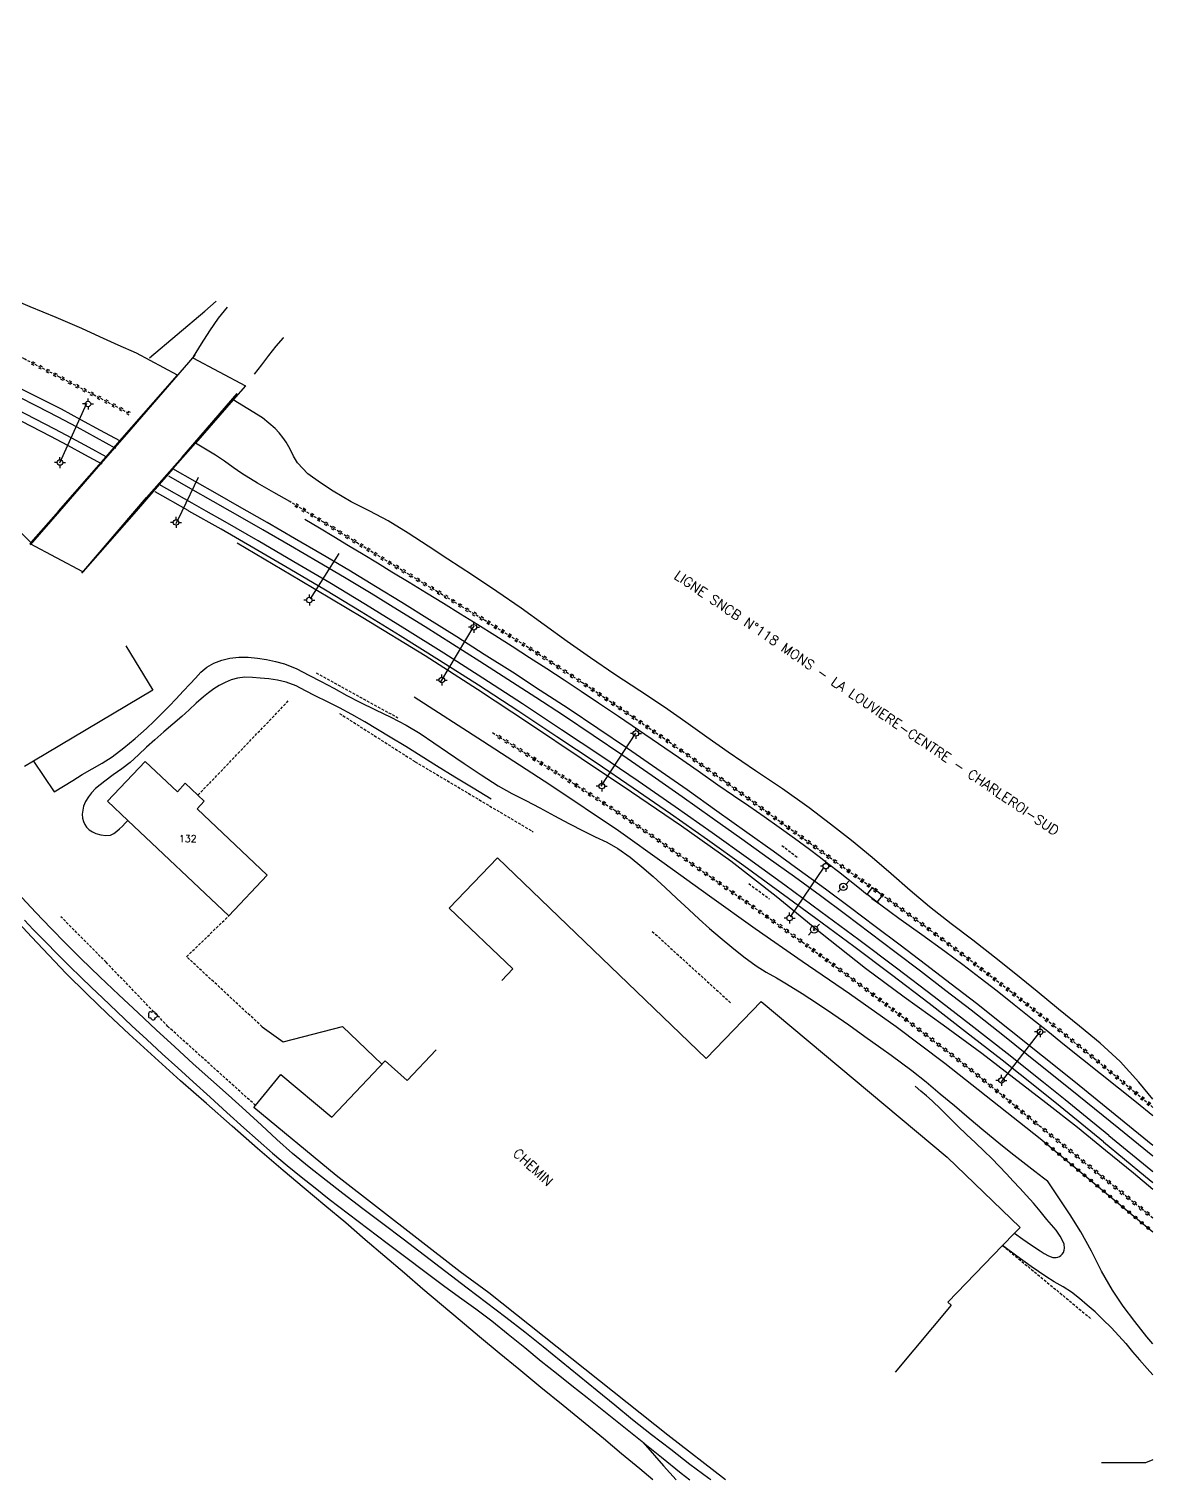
# Model space of a CAD drawing. Header units: millimetres. Extents: x 132999 to 134001, y 129000 to 130000.
# Drawn here: x 133795.8 to 134000, y 129000 to 129263.6 of the extents above; entities that cross this region are included whole.
import ezdxf
from ezdxf.enums import TextEntityAlignment as Align

# ---------------------------------------------------------------- set-up
doc = ezdxf.new("R2010")
doc.units = ezdxf.units.MM
doc.linetypes.add('DASHED', pattern=[0.75, 0.5, -0.25])
doc.layers.get('0').update_dxf_attribs({"linetype": 'CONTINUOUS'})
for name, color, linetype in [('W0010', 4, 'CONTINUOUS'), ('W0014', 7, 'CONTINUOUS'), ('W0017', 7, 'CONTINUOUS'), ('W0071', 7, 'CONTINUOUS'), ('W0101', 7, 'CONTINUOUS'), ('W0104', 1, 'CONTINUOUS'), ('W0112', 1, 'DASHED'), ('W0120', 7, 'CONTINUOUS'), ('W0211', 2, 'CONTINUOUS'), ('W0214', 2, 'CONTINUOUS'), ('W0220', 5, 'DASHED'), ('W0300', 7, 'CONTINUOUS'), ('W0322', 7, 'CONTINUOUS'), ('W0330', 7, 'CONTINUOUS'), ('W0473', 7, 'CONTINUOUS'), ('W0610', 7, 'CONTINUOUS'), ('W0611', 7, 'CONTINUOUS'), ('W0700', 7, 'CONTINUOUS'), ('W0989', 7, 'CONTINUOUS'), ('W0991', 7, 'CONTINUOUS')]:
    doc.layers.add(name, color=color, linetype=linetype)
doc.styles.get("Standard").update_dxf_attribs({"font": 'romans.shx', "width": 0.85})

# ---------------------------------------------------------------- blocks, each defined once
blk = doc.blocks.new('T610')
for p, q in [((-0.500001, 0), (-1.000002, 0)), ((0, 0.500001), (0, 1.000002)), ((0.500001, 0), (1.000002, 0)), ((0, -0.500001), (0, -1.000002))]:
    blk.add_line(p, q)
blk.add_ellipse((0, 0), major_axis=(-0.353554, 0.353554), ratio=1, start_param=3.926990817, end_param=10.2101761242)
blk = doc.blocks.new('T473')
for p, q in [((-0.166667, 0.166667), (0.166667, -0.166667)), ((-0.166667, -0.166667), (0.166667, 0.166667)), ((0.500001, 0.500001), (1.000002, 1.000002)), ((-1.000002, -1.000002), (-0.500001, -0.500001))]:
    blk.add_line(p, q)
blk.add_ellipse((0, 0), major_axis=(0.471405, 0.471405), ratio=1, start_param=5.4977871438, end_param=11.780972451)
blk = doc.blocks.new('T300')
for p, q in [((-0.8, 0.51), (-0.86, 0.34)), ((-0.86, 0.34), (-0.86, 0.17)), ((-0.86, 0.17), (-0.74, 0.06)), ((-0.69, 0.63), (-0.8, 0.51)), ((-0.8, -0.06), (-0.74, 0.06)), ((-0.74, 0.06), (-0.69, 0.11)), ((-0.57, 0.69), (-0.69, 0.63)), ((-0.46, 0.69), (-0.57, 0.69)), ((-0.29, 0.63), (-0.46, 0.69)), ((-0.29, 0.63), (-0.17, 0.74)), ((-0.23, 0.57), (-0.29, 0.63)), ((-0.17, 0.74), (-0.06, 0.8)), ((-0.06, 0.8), (0.06, 0.8)), ((0.06, 0.8), (0.23, 0.74)), ((0.23, 0.74), (0.34, 0.63)), ((0.34, 0.63), (0.4, 0.51)), ((0.46, 0.46), (0.34, 0.46)), ((0.4, 0.51), (0.4, 0.46)), ((0.57, 0.4), (0.46, 0.46)), ((0.57, 0.4), (0.69, 0.29)), ((0.69, 0.29), (0.74, 0.17)), ((0.74, 0.06), (0.69, -0.17)), ((0.74, 0.17), (0.74, 0.06)), ((-0.8, -0.17), (-0.8, -0.06)), ((-0.8, -0.23), (-0.8, -0.17)), ((-0.74, -0.34), (-0.8, -0.23)), ((-0.69, -0.4), (-0.74, -0.34)), ((-0.51, -0.46), (-0.69, -0.4)), ((-0.4, -0.46), (-0.51, -0.46)), ((-0.4, -0.46), (-0.34, -0.46)), ((-0.34, -0.46), (-0.34, -0.4)), ((-0.34, -0.51), (-0.34, -0.46)), ((-0.29, -0.63), (-0.34, -0.51)), ((-0.17, -0.74), (-0.29, -0.63)), ((-0.06, -0.8), (-0.17, -0.74)), ((0.06, -0.8), (-0.06, -0.8)), ((0.17, -0.74), (0.06, -0.8)), ((0.23, -0.69), (0.17, -0.74)), ((0.29, -0.46), (0.23, -0.46)), ((0.29, -0.63), (0.23, -0.69)), ((0.46, -0.4), (0.29, -0.46)), ((0.34, -0.51), (0.29, -0.63)), ((0.34, -0.51), (0.34, -0.46)), ((0.57, -0.34), (0.46, -0.4)), ((0.63, -0.29), (0.57, -0.34)), ((0.69, -0.17), (0.63, -0.29))]:
    blk.add_line(p, q)
blk = doc.blocks.new('t220o')
at = {"color": 0, "linetype": 'Continuous'}
for p, q in [((-0.25, 0.25), (0.25, 0.25)), ((-0.25, -0.25), (0.25, -0.25))]:
    blk.add_line(p, q, dxfattribs=at)
blk = doc.blocks.new('t322o')
at = {"color": 0, "linetype": 'Continuous'}
for radius in [0.25, 0.15]:
    blk.add_circle((0, 0), radius, dxfattribs=at)

msp = doc.modelspace()

# ---------------------------------------------------------------- linework, layer by layer
at = {"layer": 'W0010'}
for points in [[(133825.95, 129204.35), (133814.27, 129190.86), (133814.28, 129190.86), (133807.56, 129183.18), (133801.32, 129176)], [(133815.02, 129176), (133817.13, 129178.47), (133823.64, 129185.81), (133833.62, 129197.35)], [(133801.32, 129176), (133796, 129169.89)], [(133805.4, 129164.71), (133815.02, 129176)]]:
    msp.add_lwpolyline(points, dxfattribs=at)
at = {"layer": 'W0014'}
msp.add_lwpolyline([(133836.77, 129200.86), (133838.08, 129202.57), (133839.38, 129204.29), (133840.72, 129205.97), (133842.05, 129207.49), (133842.06, 129207.51)], dxfattribs=at)
at = {"layer": 'W0017'}
for points in [[(133796.6, 129130.55), (133800.39, 129124.98)], [(133838.15, 129082.33), (133842, 129079.57), (133852.76, 129082.38), (133859.93, 129075.54)]]:
    msp.add_lwpolyline(points, dxfattribs=at)
at = {"layer": 'W0071'}
for points in [[(133800.39, 129124.98), (133802.08, 129126.03), (133803.77, 129127.08), (133805.46, 129128.13), (133807.28, 129129.19), (133809.11, 129130.24), (133810.88, 129131.37), (133813.04, 129132.97), (133815.11, 129134.69), (133817.12, 129136.48), (133818.53, 129137.82), (133819.9, 129139.19), (133821.26, 129140.58), (133822.53, 129141.92), (133823.79, 129143.28), (133825.06, 129144.62), (133826.03, 129145.68), (133827, 129146.74), (133828.08, 129147.64), (133829.39, 129148.37), (133830.82, 129148.92), (133832.29, 129149.3), (133833.93, 129149.48), (133835.61, 129149.45), (133837.29, 129149.3), (133838.94, 129149.05), (133840.58, 129148.69), (133842.19, 129148.23), (133844.46, 129147.32), (133846.66, 129146.21), (133848.85, 129145.06), (133851.21, 129143.82), (133853.55, 129142.53), (133855.91, 129141.27), (133858.72, 129139.91), (133861.55, 129138.58), (133864.31, 129137.14), (133866.86, 129135.57), (133869.34, 129133.9), (133871.82, 129132.23), (133874.88, 129130.15), (133877.93, 129128.07), (133881.05, 129126.11), (133883.54, 129124.72), (133886.06, 129123.4), (133888.59, 129122.08), (133891.25, 129120.65), (133893.9, 129119.23), (133896.57, 129117.83), (133898.66, 129116.82), (133900.76, 129115.84), (133902.77, 129114.72), (133905, 129113.15), (133907.12, 129111.4), (133909.19, 129109.6), (133911.37, 129107.63), (133913.5, 129105.61), (133915.65, 129103.61), (133917.53, 129101.9), (133919.42, 129100.2), (133921.35, 129098.54), (133923.49, 129096.76), (133925.67, 129095.01), (133927.93, 129093.38), (133929.74, 129092.26), (133931.59, 129091.19), (133933.44, 129090.11), (133936.26, 129088.35), (133939.05, 129086.54), (133941.82, 129084.69), (133944.75, 129082.66), (133947.64, 129080.58), (133950.53, 129078.5), (133952.43, 129077.15), (133954.33, 129075.8), (133956.2, 129074.41), (133958.81, 129072.32), (133961.36, 129070.16), (133963.92, 129068), (133966.6, 129065.74), (133969.28, 129063.47), (133971.98, 129061.23), (133974.15, 129059.5), (133976.34, 129057.78), (133978.54, 129056.09), (133979.31, 129055.5), (133980.08, 129054.91), (133980.86, 129054.33)], [(133879.79, 129123.65), (133876.47, 129125.67), (133873.15, 129127.69), (133869.84, 129129.72), (133867.04, 129131.46), (133864.25, 129133.21), (133861.44, 129134.94), (133859.12, 129136.35), (133856.79, 129137.74), (133854.43, 129139.08), (133852.23, 129140.24), (133850.01, 129141.36), (133847.77, 129142.45), (133846.05, 129143.35), (133844.32, 129144.23), (133842.53, 129144.92), (133840.97, 129145.29), (133839.38, 129145.52), (133837.77, 129145.67), (133836.39, 129145.77), (133835.01, 129145.81), (133833.66, 129145.67), (133832.53, 129145.35), (133831.42, 129144.88), (133830.37, 129144.34), (133829.38, 129143.71), (133828.44, 129142.99), (133827.51, 129142.24), (133826.18, 129141.1), (133824.88, 129139.9), (133823.58, 129138.71), (133821.94, 129137.29), (133820.28, 129135.89), (133818.64, 129134.47), (133817.15, 129133.09), (133815.69, 129131.7), (133814.18, 129130.35), (133812.67, 129129.19), (133811.12, 129128.07), (133809.6, 129126.92), (133808.75, 129126.26), (133807.91, 129125.6), (133807.17, 129124.85), (133806.59, 129124.08), (133806.08, 129123.25), (133805.73, 129122.37), (133805.56, 129121.66), (133805.47, 129120.92), (133805.52, 129120.21), (133805.69, 129119.64), (133805.94, 129119.09), (133806.27, 129118.6), (133806.76, 129118.13), (133807.35, 129117.74), (133807.97, 129117.44), (133808.84, 129117.17), (133809.77, 129117.05), (133810.63, 129117.16), (133811.21, 129117.45), (133811.76, 129117.86), (133812.27, 129118.3), (133812.78, 129118.78), (133813.26, 129119.3), (133813.74, 129119.82)], [(133919.69, 129000), (133919.33, 129000.26), (133915.86, 129002.83), (133912.38, 129005.51), (133908.91, 129008.21), (133905.47, 129010.95), (133902.22, 129013.57), (133899, 129016.22), (133895.76, 129018.87), (133892.49, 129021.54), (133889.21, 129024.2), (133885.9, 129026.83), (133882.41, 129029.51), (133878.89, 129032.17), (133875.38, 129034.82), (133871.5, 129037.8), (133867.63, 129040.78), (133863.75, 129043.75), (133860.11, 129046.51), (133856.47, 129049.27), (133852.84, 129052.05), (133849.76, 129054.43), (133846.68, 129056.83), (133843.67, 129059.3), (133840.82, 129061.84), (133838.02, 129064.44), (133835.22, 129067.03), (133832.03, 129069.89), (133828.82, 129072.74), (133825.63, 129075.61), (133822.27, 129078.67), (133818.93, 129081.74), (133815.61, 129084.84), (133812.12, 129088.11), (133808.65, 129091.4), (133805.22, 129094.73), (133802.47, 129097.48), (133799.75, 129100.26), (133797.07, 129103.07), (133794.5, 129105.82)], [(133795.01, 129101.71), (133796.58, 129100), (133798.77, 129097.73), (133800.99, 129095.49), (133803.23, 129093.26), (133805.2, 129091.35), (133807.18, 129089.45), (133809.17, 129087.56), (133811.83, 129085.02), (133814.5, 129082.5), (133817.19, 129079.99), (133819.99, 129077.41), (133822.81, 129074.86), (133825.63, 129072.31), (133828.7, 129069.52), (133831.76, 129066.73), (133834.85, 129063.97), (133837.44, 129061.67), (133840.06, 129059.39), (133842.7, 129057.15), (133845.23, 129055.08), (133847.79, 129053.05), (133850.36, 129051.04), (133853.85, 129048.35), (133857.36, 129045.69), (133860.87, 129043.04), (133864.28, 129040.46), (133867.69, 129037.9), (133871.11, 129035.34), (133874.03, 129033.2), (133876.96, 129031.07), (133879.86, 129028.9), (133882.88, 129026.49), (133885.86, 129024.04), (133888.86, 129021.6), (133891.65, 129019.39), (133894.44, 129017.19), (133897.23, 129014.98), (133900.55, 129012.32), (133903.86, 129009.65), (133907.17, 129006.98), (133907.39, 129006.81), (133910.71, 129004.12), (133914.26, 129001.25), (133915.83, 129000)], [(133974.85, 129044.81), (133976.37, 129043.72), (133977.9, 129042.63), (133979.48, 129041.63), (133980.23, 129041.15), (133980.99, 129040.69), (133981.79, 129040.44), (133982.1, 129040.41), (133982.42, 129040.41), (133982.71, 129040.46), (133983.01, 129040.59), (133983.28, 129040.77), (133983.52, 129040.99), (133983.73, 129041.32), (133983.86, 129041.72), (133983.93, 129042.12), (133983.84, 129042.86), (133983.51, 129043.6), (133983.12, 129044.31), (133982.42, 129045.38), (133981.58, 129046.36), (133980.72, 129047.34), (133979.51, 129048.81), (133978.28, 129050.26), (133977.03, 129051.69), (133975.82, 129053), (133974.6, 129054.3), (133973.37, 129055.59), (133972.03, 129056.98), (133970.7, 129058.37), (133969.34, 129059.74), (133967.76, 129061.26), (133966.15, 129062.75), (133964.56, 129064.26), (133963.01, 129065.81), (133961.47, 129067.38), (133959.89, 129068.89), (133958.86, 129069.78), (133957.82, 129070.65), (133956.78, 129071.51)], [(134000, 129024.71), (133998.86, 129026.03), (133996.69, 129028.79), (133994.59, 129031.59), (133992.62, 129034.47), (133990.63, 129037.96), (133988.81, 129041.55), (133986.9, 129045.08), (133984.94, 129048.19), (133982.9, 129051.26), (133980.86, 129054.33)], [(133989.48, 129030.56), (133988.07, 129031.76), (133986.65, 129032.96), (133985.19, 129034.1), (133983.66, 129035.08), (133982.07, 129036), (133980.51, 129036.95), (133977.86, 129038.77), (133975.27, 129040.68), (133972.69, 129042.58)], [(133989.48, 129030.56), (133990.94, 129029.12), (133992.39, 129027.68), (133993.81, 129026.2), (133995.07, 129024.77), (133996.29, 129023.3), (133997.52, 129021.83), (133998.95, 129020.25), (134000, 129019.08)], [(134000, 129003.63), (133998.65, 129003.09), (133994.66, 129003.11), (133990.67, 129003.13)]]:
    msp.add_lwpolyline(points, dxfattribs=at)
at = {"layer": 'W0101'}
for points in [[(133813.42, 129151.55), (133818.27, 129143.5), (133796.6, 129130.55), (133794.98, 129129.58)], [(133881.69, 129090.72), (133883.73, 129092.87), (133872.13, 129103.86), (133880.92, 129113.01), (133918.85, 129076.58), (133928.8, 129086.93), (133962.62, 129058.63), (133975.88, 129045.88), (133974.85, 129044.81), (133972.69, 129042.58), (133962.73, 129032.31), (133962.73, 129032.32), (133963.33, 129031.74), (133953.15, 129019.57)], [(133841.53, 129073.65), (133850.8, 129065.89), (133860.52, 129076.16), (133864.52, 129072.58), (133869.78, 129078.13)], [(133922.34, 129000), (133911.85, 129008.13), (133879.35, 129033.98), (133874.14, 129037.8), (133851.63, 129055.28), (133836.65, 129067.67), (133836.95, 129068.04), (133841.53, 129073.65)]]:
    msp.add_lwpolyline(points, dxfattribs=at)
msp.add_lwpolyline([(133832.12, 129102.49), (133813.74, 129119.82), (133810.08, 129123.29), (133816.93, 129130.54), (133822.77, 129125.03), (133824.2, 129126.55), (133826.49, 129124.38), (133827.65, 129123.29), (133826.33, 129121.89), (133839.08, 129109.86)], close=True, dxfattribs=at)
at = {"layer": 'W0104'}
msp.add_lwpolyline([(133948.1, 129106.35), (133949.07, 129107.62), (133950.86, 129106.26), (133950.08, 129105.24), (133949.89, 129104.99)], close=True, dxfattribs=at)
at = {"layer": 'W0112'}
for points in [[(133847.98, 129146.59), (133862.8, 129138.47)], [(133826.49, 129124.38), (133842.91, 129141.52)], [(133852.2, 129139.25), (133865.94, 129130.48), (133887.37, 129117.76)], [(133932.57, 129115.28), (133935.55, 129112.99)], [(133926.56, 129108.33), (133930.32, 129105.55)], [(133836.95, 129068.04), (133821.05, 129082.36), (133809.8, 129094.05), (133801.61, 129102.3)], [(133838.15, 129082.33), (133824.43, 129095.05), (133832.12, 129102.49)], [(133909.03, 129099.66), (133923.27, 129086.67)], [(133972.69, 129042.58), (133988.87, 129029.19)]]:
    msp.add_lwpolyline(points, dxfattribs=at)
at = {"layer": 'W0120'}
for points in [[(133801.18, 129176), (133809.8, 129185.86), (133812.33, 129188.74), (133822.78, 129200.68), (133825.57, 129203.87), (133835.14, 129198.73), (133832.92, 129196.19), (133826.06, 129188.35), (133821.95, 129183.66), (133819.46, 129180.82), (133815.25, 129176)], [(133815.25, 129176), (133805.57, 129164.94), (133795.99, 129170.08), (133796.16, 129170.27), (133801.18, 129176)]]:
    msp.add_lwpolyline(points, dxfattribs=at)
at = {"layer": 'W0211'}
for points in [[(133822.78, 129200.68), (133815.31, 129204.66), (133812, 129206.16), (133808.69, 129207.66), (133805.38, 129209.14), (133800.72, 129211.14), (133796.04, 129213.11), (133791.37, 129215.1)], [(133825.66, 129204.02), (133827.15, 129206.38), (133828.64, 129208.74), (133830.22, 129211.02), (133831.86, 129213.02)], [(133857.71, 129176), (133857.7, 129176.01), (133854.32, 129177.71), (133851.08, 129179.62), (133848.73, 129181.14), (133846.45, 129182.78), (133844.56, 129184.74), (133843.85, 129185.96), (133843.24, 129187.26), (133842.54, 129188.51), (133841.92, 129189.38), (133841.24, 129190.22), (133840.53, 129191.02), (133838.2, 129192.96), (133835.55, 129194.57), (133832.92, 129196.19)], [(133791.35, 129176), (133791.67, 129175.7), (133792.76, 129174.41), (133793.2, 129173.75), (133793.6, 129173.06), (133794.04, 129172.41), (133794.71, 129171.66), (133795.44, 129170.97), (133796.16, 129170.27)], [(134000, 129069.18), (133997.45, 129072.29), (133994.04, 129076.02), (133990.42, 129079.32), (133986.62, 129082.45), (133982.81, 129085.54), (133978.97, 129088.71), (133975.11, 129091.86), (133971.23, 129094.98), (133967.29, 129098.03), (133963.33, 129101.05), (133959.41, 129104.14), (133955.91, 129107.1), (133952.45, 129110.13), (133948.96, 129113.1), (133945.2, 129116.15), (133941.4, 129119.15), (133937.55, 129122.08), (133932.69, 129125.52), (133927.76, 129128.84), (133922.84, 129132.19), (133918.97, 129134.92), (133915.11, 129137.67), (133911.23, 129140.39), (133906.76, 129143.38), (133902.25, 129146.32), (133897.79, 129149.32), (133893.59, 129152.31), (133889.42, 129155.35), (133885.23, 129158.35), (133880.8, 129161.37), (133876.35, 129164.35), (133871.87, 129167.29), (133868.29, 129169.65), (133864.69, 129171.99), (133861.04, 129174.23), (133857.71, 129176)], [(133845.93, 129174.54), (133848.57, 129172.96), (133851.21, 129171.37), (133853.84, 129169.78), (133856.48, 129168.18), (133859.11, 129166.58), (133861.74, 129164.98), (133864.86, 129163.08), (133867.99, 129161.18), (133871.11, 129159.27), (133874.22, 129157.35), (133877.33, 129155.42), (133880.43, 129153.47), (133883.59, 129151.46), (133886.74, 129149.43), (133889.88, 129147.39), (133893.02, 129145.33), (133896.14, 129143.27), (133899.26, 129141.19), (133902.9, 129138.74), (133906.53, 129136.28), (133910.15, 129133.8), (133913.77, 129131.3), (133917.37, 129128.8), (133920.97, 129126.29), (133923.76, 129124.36), (133926.55, 129122.44), (133929.34, 129120.51), (133932.11, 129118.57), (133934.87, 129116.59), (133937.6, 129114.58), (133939.37, 129113.24), (133941.13, 129111.88), (133942.89, 129110.52), (133944.64, 129109.14), (133946.37, 129107.75), (133948.1, 129106.35)], [(133986.3, 129064.01), (133980.52, 129068.51), (133974.74, 129073.02), (133968.92, 129077.47), (133961.89, 129082.64), (133954.81, 129087.73), (133947.79, 129092.92), (133939.62, 129099.39), (133931.54, 129105.99), (133923.31, 129112.39), (133914.36, 129118.78), (133905.26, 129124.96), (133896.11, 129131.07), (133886.72, 129137.36), (133877.29, 129143.58), (133867.78, 129149.68), (133856.46, 129156.63), (133845.04, 129163.41), (133833.61, 129170.19)], [(133865.77, 129142.29), (133878.18, 129134.25), (133890.6, 129126.2), (133902.88, 129117.96), (133911.19, 129112.07), (133919.43, 129106.1), (133927.7, 129100.16), (133936.27, 129094.25), (133944.87, 129088.38), (133953.36, 129082.37), (133962.16, 129075.71), (133970.83, 129068.88), (133979.51, 129062.05)], [(133950.22, 129104.76), (133950.17, 129104.8), (133950.11, 129104.84), (133950.05, 129104.88), (133950, 129104.92), (133949.95, 129104.95), (133949.89, 129104.99), (133948.92, 129105.63), (133950.53, 129104.45), (133953.85, 129102.07), (133958.03, 129099.07), (133962.19, 129096.05), (133965.48, 129093.62), (133968.59, 129091.24), (133971.68, 129088.84), (133974.76, 129086.4), (133977.82, 129083.96), (133980.88, 129081.52), (133983.95, 129079.07), (133987.22, 129076.47), (133990.49, 129073.86), (133993.75, 129071.24), (133997.01, 129068.62), (134000, 129066.21)], [(134000, 129052.78), (133996.43, 129055.73), (133991.37, 129059.87), (133986.3, 129064.01)], [(133907.39, 129006.81), (133911.1, 129002.58), (133913.36, 129000)]]:
    msp.add_lwpolyline(points, dxfattribs=at)
at = {"layer": 'W0214'}
msp.add_lwpolyline([(133843.17, 129177.73), (133840.25, 129179.39), (133837.33, 129181.05), (133834.48, 129182.8), (133832.87, 129183.9), (133831.29, 129185.04), (133829.68, 129186.14), (133828.48, 129186.89), (133827.27, 129187.62), (133826.06, 129188.35)], dxfattribs=at)
at = {"layer": 'W0220'}
for points in [[(133813.94, 129193.76), (133807.65, 129197.05), (133801.35, 129200.34), (133795.04, 129203.59), (133789.26, 129206.52), (133783.45, 129209.41), (133777.63, 129212.26), (133771.2, 129215.34), (133764.75, 129218.36), (133758.28, 129221.35), (133751.34, 129224.5), (133744.39, 129227.6), (133737.41, 129230.64), (133729.85, 129233.82), (133722.26, 129236.93), (133714.65, 129239.99), (133707.07, 129242.97), (133699.48, 129245.9), (133691.87, 129248.8), (133684.32, 129251.67), (133676.76, 129254.52), (133669.2, 129257.37), (133661.27, 129260.47), (133653.33, 129263.57)], [(133845.99, 129176), (133843.17, 129177.73)], [(134000, 129067.68), (133996.66, 129070.45), (133989.42, 129076.47), (133982.12, 129082.4), (133974.35, 129088.54), (133966.51, 129094.58), (133958.61, 129100.53), (133951.68, 129105.6), (133944.7, 129110.59), (133937.72, 129115.59), (133929.95, 129121.23), (133922.19, 129126.87), (133914.37, 129132.43), (133905.38, 129138.66), (133896.33, 129144.8), (133887.18, 129150.79), (133878.67, 129156.1), (133870.09, 129161.29), (133861.51, 129166.49), (133855.39, 129170.23), (133849.28, 129173.98), (133845.99, 129176)], [(133879.99, 129135.77), (133887.44, 129131.1), (133894.89, 129126.44), (133902.25, 129121.65), (133907.17, 129118.29), (133912.04, 129114.88), (133916.91, 129111.46), (133923.39, 129106.92), (133929.86, 129102.36), (133936.29, 129097.74), (133942.64, 129093.07), (133948.95, 129088.35), (133955.23, 129083.58), (133959.4, 129080.38), (133963.56, 129077.17), (133967.69, 129073.91), (133971.55, 129070.78), (133975.37, 129067.62), (133979.19, 129064.45)], [(134000, 129047.56), (133990.22, 129055.5), (133979.19, 129064.45)]]:
    msp.add_lwpolyline(points, dxfattribs=at)
at = {"layer": 'W0322'}
msp.add_lwpolyline([(133979.51, 129062.05), (133988.71, 129054.41), (133997.91, 129046.77), (134000, 129045.06)], dxfattribs=at)
at = {"layer": 'W0330'}
for points in [[(133817.71, 129203.84), (133822.74, 129208.07), (133827.77, 129212.29), (133829.81, 129214.13)], [(133909.12, 129000), (133906.75, 129002), (133903.45, 129004.76), (133900.15, 129007.52), (133896.84, 129010.26), (133892.82, 129013.55), (133888.79, 129016.82), (133884.77, 129020.1), (133881.21, 129023.04), (133877.65, 129025.99), (133874.11, 129028.95), (133870.73, 129031.81), (133867.36, 129034.68), (133863.99, 129037.56), (133860.44, 129040.6), (133856.89, 129043.65), (133853.34, 129046.69), (133849.56, 129049.87), (133845.77, 129053.03), (133842, 129056.21), (133837.33, 129060.23), (133832.68, 129064.28), (133828.06, 129068.36), (133823.34, 129072.53), (133818.65, 129076.74), (133814.01, 129080.99), (133810.14, 129084.62), (133806.31, 129088.29), (133802.55, 129092.03), (133799.39, 129095.32), (133796.28, 129098.65), (133793.17, 129101.99)]]:
    msp.add_lwpolyline(points, dxfattribs=at)
at = {"layer": 'W0611'}
for points in [[(133801.38, 129184.76), (133806.32, 129195.63)], [(133823.62, 129176), (133826.59, 129182.19)], [(133822.55, 129173.77), (133823.62, 129176)], [(133846.92, 129160.07), (133852.13, 129168.29)], [(133870.63, 129145), (133876.68, 129155.16)], [(133899.75, 129126.01), (133906.05, 129135.65)], [(133934.12, 129102.27), (133940.25, 129111.32)], [(133972.45, 129072.32), (133979.64, 129081.59)]]:
    msp.add_lwpolyline(points, dxfattribs=at)
at = {"layer": 'W0700'}
for points in [[(133809.07, 129184.51), (133805.97, 129186.2), (133802.86, 129187.89), (133799.76, 129189.55), (133794.52, 129192.27), (133789.24, 129194.94), (133783.95, 129197.59), (133776.57, 129201.29), (133769.17, 129204.95), (133761.74, 129208.52), (133754.48, 129211.88), (133747.17, 129215.16), (133739.83, 129218.4), (133731.83, 129221.9), (133723.83, 129225.35), (133715.78, 129228.71), (133707.67, 129231.96), (133699.51, 129235.12), (133691.33, 129238.21), (133683.39, 129241.13), (133675.42, 129243.99), (133667.44, 129246.83), (133659.48, 129249.64), (133651.51, 129252.43)], [(133809.8, 129185.86), (133806.7, 129187.55), (133803.59, 129189.24), (133800.48, 129190.91), (133795.22, 129193.63), (133789.93, 129196.31), (133784.64, 129198.96), (133777.25, 129202.66), (133769.84, 129206.32), (133762.39, 129209.9), (133755.11, 129213.27), (133747.79, 129216.56), (133740.45, 129219.8), (133732.45, 129223.31), (133724.42, 129226.76), (133716.36, 129230.13), (133708.23, 129233.38), (133700.06, 129236.55), (133691.86, 129239.64), (133683.91, 129242.57), (133675.93, 129245.43), (133667.95, 129248.27), (133659.98, 129251.09), (133652.01, 129253.87)], [(133812.33, 129188.74), (133808.79, 129190.67), (133805.24, 129192.6), (133801.68, 129194.49), (133798.07, 129196.35), (133794.43, 129198.17), (133790.8, 129199.99)], [(133811.6, 129187.4), (133808.06, 129189.32), (133804.52, 129191.25), (133800.97, 129193.13), (133797.37, 129194.98), (133793.74, 129196.8), (133790.11, 129198.62)], [(133835.41, 129176), (133834.05, 129176.78), (133830.02, 129179.08), (133825.98, 129181.37), (133821.95, 129183.66)], [(133832.33, 129176), (133829.26, 129177.75), (133825.23, 129180.04), (133821.19, 129182.33)], [(133824.86, 129176), (133824.7, 129176.1), (133818.71, 129179.49)], [(133827.97, 129176), (133825.45, 129177.42), (133819.46, 129180.82)], [(133991.01, 129061.41), (133987.06, 129064.63), (133983.11, 129067.84), (133979.15, 129071.03), (133972.57, 129076.25), (133965.96, 129081.43), (133959.31, 129086.56), (133952.5, 129091.75), (133945.64, 129096.88), (133938.76, 129101.99), (133932.21, 129106.8), (133925.64, 129111.59), (133919.04, 129116.31), (133912.33, 129121.01), (133905.59, 129125.66), (133898.81, 129130.26), (133891.72, 129135.01), (133884.6, 129139.71), (133877.44, 129144.36), (133870.36, 129148.87), (133863.26, 129153.33), (133856.12, 129157.73), (133849.66, 129161.62), (133843.17, 129165.47), (133836.65, 129169.28), (133830.69, 129172.7), (133824.86, 129176)], [(133991.97, 129062.6), (133988.02, 129065.81), (133984.07, 129069.03), (133980.1, 129072.22), (133973.52, 129077.45), (133966.9, 129082.64), (133960.24, 129087.78), (133953.42, 129092.97), (133946.56, 129098.11), (133939.67, 129103.22), (133933.12, 129108.04), (133926.54, 129112.83), (133919.92, 129117.56), (133913.21, 129122.27), (133906.45, 129126.92), (133899.67, 129131.53), (133892.57, 129136.29), (133885.43, 129140.99), (133878.26, 129145.65), (133871.18, 129150.17), (133864.07, 129154.63), (133856.91, 129159.03), (133850.44, 129162.94), (133843.94, 129166.79), (133837.42, 129170.6), (133831.45, 129174.03), (133827.97, 129176)], [(133984.96, 129070.99), (133978.98, 129075.79), (133973, 129080.58), (133966.99, 129085.32), (133962.39, 129088.87), (133957.76, 129092.4), (133953.11, 129095.91), (133948.61, 129099.33), (133944.11, 129102.73), (133939.59, 129106.1), (133934.85, 129109.55), (133930.08, 129112.97), (133925.3, 129116.38), (133919.89, 129120.25), (133914.46, 129124.1), (133909.02, 129127.91), (133903.67, 129131.6), (133898.3, 129135.25), (133892.9, 129138.85), (133887.85, 129142.16), (133882.78, 129145.43), (133877.69, 129148.69), (133872.73, 129151.84), (133867.75, 129154.98), (133862.76, 129158.07), (133857.95, 129161.01), (133853.11, 129163.93), (133848.26, 129166.8), (133843.29, 129169.71), (133838.29, 129172.59), (133833.29, 129175.45), (133832.33, 129176)], [(133985.91, 129072.19), (133979.93, 129076.98), (133973.95, 129081.78), (133967.93, 129086.53), (133963.32, 129090.08), (133958.68, 129093.61), (133954.04, 129097.13), (133949.54, 129100.55), (133945.03, 129103.96), (133940.49, 129107.33), (133935.75, 129110.79), (133930.97, 129114.21), (133926.19, 129117.63), (133920.77, 129121.5), (133915.35, 129125.35), (133909.89, 129129.17), (133904.53, 129132.86), (133899.15, 129136.51), (133893.74, 129140.13), (133888.69, 129143.44), (133883.61, 129146.72), (133878.51, 129149.98), (133873.54, 129153.13), (133868.56, 129156.27), (133863.56, 129159.38), (133858.74, 129162.32), (133853.9, 129165.24), (133849.04, 129168.12), (133844.05, 129171.03), (133839.05, 129173.91), (133835.41, 129176)], [(134000, 129058.8), (133993.79, 129063.83), (133984.95, 129071)], [(134000, 129060.77), (133994.76, 129065.02), (133985.91, 129072.19)], [(133991.97, 129062.6), (133999.63, 129056.33), (134000, 129056.03)], [(133991, 129061.42), (133998.66, 129055.15), (134000, 129054.05)]]:
    msp.add_lwpolyline(points, dxfattribs=at)

# ---------------------------------------------------------------- block references
at = {"layer": 'W0220'}
for p, rotation in [((133796.61, 129202.79), 152.7422812495238), ((133797.94, 129202.1), 152.7422812495238), ((133799.27, 129201.41), 152.7422812495238), ((133800.61, 129200.73), 152.7422812495238), ((133801.94, 129200.04), 152.3849925656389), ((133803.27, 129199.34), 152.3849925656389), ((133804.6, 129198.64), 152.3849925656389), ((133805.92, 129197.95), 152.3849925656389), ((133807.25, 129197.25), 152.3849925656389), ((133808.58, 129196.56), 152.3815842590008), ((133809.91, 129195.86), 152.3815842590008), ((133811.24, 129195.17), 152.3815842590008), ((133812.57, 129194.47), 152.3815842590008), ((133813.9, 129193.78), 152.3815842590008), ((133844.44, 129176.95), 148.487648918363), ((133845.72, 129176.16), 148.487648918363), ((133847.27, 129175.22), 148.4810296977206), ((133848.55, 129174.43), 148.4810296977206), ((133849.83, 129173.65), 148.4731008855032), ((133851.11, 129172.86), 148.4731008855032), ((133852.38, 129172.08), 148.4731008855032), ((133853.66, 129171.29), 148.4731008855032), ((133854.94, 129170.51), 148.4731008855032), ((133856.22, 129169.73), 148.5018856589799), ((133857.5, 129168.94), 148.5018856589799), ((133858.78, 129168.16), 148.5018856589799), ((133860.06, 129167.37), 148.5018856589799), ((133861.34, 129166.59), 148.5018856589799), ((133862.62, 129165.81), 148.8040955965754), ((133863.9, 129165.04), 148.8040955965754), ((133865.18, 129164.26), 148.8040955965754), ((133866.47, 129163.48), 148.8040955965754), ((133867.75, 129162.71), 148.8040955965754), ((133869.03, 129161.93), 148.8040955965754), ((133870.32, 129161.15), 148.8373992208809), ((133871.6, 129160.38), 148.8373992208809), ((133872.88, 129159.6), 148.8373992208809), ((133874.17, 129158.82), 148.8373992208809), ((133875.45, 129158.05), 148.8373992208809), ((133876.74, 129157.27), 148.8373992208809), ((133878.02, 129156.49), 148.8373992208809), ((133879.3, 129155.71), 148.0103618821672), ((133880.57, 129154.91), 148.0103618821672), ((133881.84, 129154.12), 148.0103618821672), ((133883.11, 129153.33), 148.0103618821672), ((133884.39, 129152.53), 148.0103618821672), ((133885.66, 129151.74), 148.0103618821672), ((133886.93, 129150.94), 148.0103618821672), ((133888.19, 129150.13), 146.7852182537995), ((133889.44, 129149.3), 146.7852182537995), ((133890.7, 129148.48), 146.7852182537995), ((133891.95, 129147.66), 146.7852182537995), ((133893.21, 129146.84), 146.7852182537995), ((133894.46, 129146.02), 146.7852182537995), ((133895.72, 129145.2), 146.7852182537995), ((133896.97, 129144.36), 145.890004402361), ((133898.21, 129143.52), 145.890004402361), ((133899.45, 129142.68), 145.890004402361), ((133900.69, 129141.84), 145.890004402361), ((133901.93, 129141), 145.890004402361), ((133903.18, 129140.16), 145.890004402361), ((133904.42, 129139.32), 145.890004402361), ((133905.66, 129138.47), 145.2620975825319), ((133906.89, 129137.62), 145.2620975825319), ((133908.12, 129136.76), 145.2620975825319), ((133909.36, 129135.91), 145.2620975825319), ((133881.26, 129134.98), 327.9192967528303), ((133882.53, 129134.18), 327.9192967528303), ((133883.8, 129133.38), 327.9192967528303), ((133910.59, 129135.05), 145.2620975825319), ((133911.82, 129134.2), 145.2620975825319), ((133913.05, 129133.34), 145.2620975825319), ((133885.07, 129132.59), 327.9192967528303), ((133886.34, 129131.79), 327.9192967528303), ((133887.62, 129130.99), 327.9282822681628), ((133914.29, 129132.49), 145.2620975825319), ((133915.51, 129131.62), 144.5692120151876), ((133916.73, 129130.75), 144.5692120151876), ((133888.89, 129130.2), 327.9282822681628), ((133890.16, 129129.4), 327.9282822681628), ((133891.43, 129128.6), 327.9282822681628), ((133917.95, 129129.88), 144.5692120151876), ((133919.18, 129129.01), 144.5692120151876), ((133920.4, 129128.14), 144.5692120151876), ((133892.7, 129127.81), 327.9282822681628), ((133893.97, 129127.01), 327.9282822681628), ((133895.24, 129126.21), 326.9646508719356), ((133896.5, 129125.39), 326.9646508719356), ((133921.62, 129127.27), 144.5692120151876), ((133922.84, 129126.4), 144.0112492294178), ((133924.05, 129125.52), 144.0112492294178), ((133897.75, 129124.57), 326.9646508719356), ((133899.01, 129123.75), 326.9646508719356), ((133900.27, 129122.94), 326.9646508719356), ((133925.27, 129124.63), 144.0112492294178), ((133926.48, 129123.75), 144.0112492294178), ((133927.69, 129122.87), 144.0112492294178), ((133901.53, 129122.12), 326.9646508719356), ((133902.78, 129121.29), 325.6769589839287), ((133904.01, 129120.44), 325.6769589839287), ((133928.91, 129121.99), 144.0112492294178), ((133930.12, 129121.11), 144.0195871205135), ((133931.33, 129120.23), 144.0195871205135), ((133905.25, 129119.6), 325.6769589839287), ((133906.49, 129118.75), 325.6769589839287), ((133907.73, 129117.9), 325.0253333141449), ((133932.55, 129119.35), 144.0195871205135), ((133933.76, 129118.46), 144.0195871205135), ((133934.98, 129117.58), 144.0195871205135), ((133908.96, 129117.04), 325.0253333141449), ((133910.18, 129116.18), 325.0253333141449), ((133911.41, 129115.32), 325.0253333141449), ((133936.19, 129116.7), 144.0195871205135), ((133937.4, 129115.82), 144.0195871205135), ((133938.62, 129114.95), 144.4010267261203), ((133912.64, 129114.46), 324.8865120791284), ((133913.87, 129113.6), 324.8865120791284), ((133915.1, 129112.73), 324.8865120791284), ((133939.84, 129114.07), 144.4010267261203), ((133941.06, 129113.2), 144.4010267261203), ((133942.28, 129112.33), 144.4010267261203), ((133916.32, 129111.87), 324.8865120791284), ((133917.55, 129111.01), 325.0067937129979), ((133918.78, 129110.15), 325.0067937129979), ((133943.5, 129111.45), 144.4010267261203), ((133944.72, 129110.58), 144.4010267262334), ((133945.94, 129109.71), 144.4010267262334), ((133920.01, 129109.29), 325.0067937129979), ((133921.24, 129108.43), 325.0067937129979), ((133922.47, 129107.57), 325.0067937129979), ((133947.16, 129108.83), 144.4010267262334), ((133948.38, 129107.96), 144.4010267262334), ((133949.6, 129107.09), 144.4010267262334), ((133923.69, 129106.71), 324.8140631162725), ((133924.92, 129105.84), 324.8140631162725), ((133926.15, 129104.98), 324.8140631162725), ((133950.82, 129106.21), 144.4010267262334), ((133952.04, 129105.34), 143.8283409068128), ((133953.25, 129104.45), 143.8283409068128), ((133927.37, 129104.11), 324.8140631162725), ((133928.6, 129103.25), 324.8140631162725), ((133929.82, 129102.38), 324.8140631162725), ((133931.04, 129101.51), 324.3217823377855), ((133954.46, 129103.57), 143.8283409068128), ((133955.67, 129102.68), 143.8283409068128), ((133956.88, 129101.8), 143.8283409068128), ((133932.26, 129100.64), 324.3217823377855), ((133933.48, 129099.76), 324.3217823377855), ((133934.7, 129098.89), 324.3217823377855), ((133958.09, 129100.91), 143.8283409068128), ((133959.29, 129100.02), 143.0224036473014), ((133960.49, 129099.11), 143.0224036473014), ((133935.92, 129098.01), 324.3217823377855), ((133937.13, 129097.13), 323.6797201681755), ((133938.34, 129096.24), 323.6797201681755), ((133961.69, 129098.21), 143.0224036473014), ((133962.89, 129097.31), 143.0224036473014), ((133964.09, 129096.41), 143.0224036473014), ((133939.55, 129095.35), 323.6797201681755), ((133940.75, 129094.46), 323.6797201681755), ((133965.28, 129095.5), 143.0224036473014), ((133966.48, 129094.6), 143.0224036473014), ((133967.67, 129093.69), 142.3646910053615), ((133941.96, 129093.57), 323.6797201681755), ((133943.17, 129092.68), 323.1751736290966), ((133944.37, 129091.78), 323.1751736290966), ((133968.86, 129092.77), 142.3646910053615), ((133970.05, 129091.85), 142.3646910053615), ((133945.57, 129090.88), 323.1751736290966), ((133946.77, 129089.98), 323.1751736290966), ((133947.97, 129089.08), 323.1751736290966), ((133971.23, 129090.94), 142.3646910053615), ((133972.42, 129090.02), 142.3646910053615), ((133973.61, 129089.11), 142.3646910053615), ((133949.17, 129088.18), 322.7753522637922), ((133950.36, 129087.28), 322.7753522637922), ((133951.56, 129086.37), 322.7753522637922), ((133974.79, 129088.19), 141.717251198261), ((133975.97, 129087.26), 141.717251198261), ((133977.15, 129086.33), 141.717251198261), ((133952.75, 129085.46), 322.7753522637922), ((133953.95, 129084.55), 322.7753522637922), ((133955.14, 129083.65), 322.7753522637922), ((133978.33, 129085.4), 141.717251198261), ((133979.5, 129084.47), 141.717251198261), ((133980.68, 129083.54), 141.717251198261), ((133956.33, 129082.73), 322.5615635497273), ((133957.52, 129081.82), 322.5615635497273), ((133958.72, 129080.91), 322.5615635497273), ((133981.86, 129082.61), 141.717251198261), ((133983.03, 129081.67), 140.8866500420992), ((133984.19, 129080.72), 140.8866500420992), ((133959.9, 129080), 322.2912623078204), ((133961.09, 129079.08), 322.2912623078204), ((133962.28, 129078.16), 322.2912623078204), ((133985.35, 129079.77), 140.8866500420992), ((133986.52, 129078.83), 140.8866500420992), ((133987.68, 129077.88), 140.8866500420992), ((133963.46, 129077.24), 322.2912623078204), ((133964.64, 129076.32), 321.7314340848387), ((133965.82, 129075.39), 321.7314340848387), ((133988.85, 129076.94), 140.8866500420992), ((133990, 129075.98), 140.2715880712559), ((133967, 129074.46), 321.7314340848387), ((133968.17, 129073.52), 320.9145438973777), ((133969.33, 129072.58), 320.9145438973777), ((133991.16, 129075.02), 140.2715880712559), ((133992.31, 129074.07), 140.2715880712559), ((133993.46, 129073.11), 140.2715880712559), ((133970.5, 129071.63), 320.9145438973777), ((133971.66, 129070.68), 320.3807223318873), ((133994.62, 129072.15), 140.2715880712559), ((133995.77, 129071.19), 140.2715880712559), ((133996.93, 129070.23), 140.271588071075), ((133972.82, 129069.73), 320.3807223318873), ((133973.97, 129068.77), 320.3807223318873), ((133975.13, 129067.81), 320.3807223318873), ((133998.08, 129069.27), 140.271588071075), ((133999.23, 129068.31), 140.271588071075), ((133976.28, 129066.86), 320.3807223321016), ((133977.44, 129065.9), 320.3807223321016), ((133978.6, 129064.94), 320.3807223321016), ((133980.35, 129063.51), 140.9413657291457), ((133981.52, 129062.56), 140.9413657291457), ((133982.68, 129061.62), 140.9413657291457), ((133983.85, 129060.67), 140.9413657291457), ((133985.01, 129059.73), 140.9413657291457), ((133986.18, 129058.78), 140.9413657291457), ((133987.34, 129057.84), 140.9413657291457), ((133988.51, 129056.89), 140.9413657291457), ((133989.67, 129055.95), 140.9413657291457), ((133990.84, 129055), 140.9356909561017), ((133992, 129054.06), 140.9356909561017), ((133993.17, 129053.11), 140.9356909561017), ((133994.33, 129052.17), 140.9356909561017), ((133995.5, 129051.22), 140.9356909561017), ((133996.66, 129050.27), 140.9356909561017), ((133997.82, 129049.33), 140.9356909561017), ((133998.99, 129048.38), 140.9356909561017)]:
    msp.add_blockref('t220o', p, dxfattribs=dict(at, rotation=rotation))
at = {"layer": 'W0300', "rotation": 359.9999899820874}
msp.add_blockref('T300', (133818.34, 129084.33), dxfattribs=at)
at = {"layer": 'W0322'}
for p, rotation in [((133980.66, 129061.09), 320.2882698603), ((133981.81, 129060.13), 320.2882698603), ((133982.97, 129059.17), 320.2882698603), ((133984.12, 129058.22), 320.2882698603), ((133985.28, 129057.26), 320.2882698603), ((133986.43, 129056.3), 320.2882698603), ((133987.58, 129055.34), 320.2882698603), ((133988.74, 129054.38), 320.2919551107354), ((133989.89, 129053.42), 320.2919551107354), ((133991.05, 129052.47), 320.2919551107354), ((133992.2, 129051.51), 320.2919551107354), ((133993.35, 129050.55), 320.2919551107354), ((133994.51, 129049.59), 320.2919551107354), ((133995.66, 129048.63), 320.2919551107354), ((133996.82, 129047.67), 320.2919551107354), ((133997.97, 129046.72), 320.7446369715233), ((133999.13, 129045.77), 320.7446369715233)]:
    msp.add_blockref('t322o', p, dxfattribs=dict(at, rotation=rotation))
at = {"layer": 'W0473'}
for p in [(133943.75, 129107.76), (133938.43, 129099.99)]:
    msp.add_blockref('T473', p, dxfattribs=at)
at = {"layer": 'W0610', "rotation": 359.9999899820874}
for p in [(133806.52, 129195.46), (133801.43, 129184.82), (133822.52, 129173.94), (133846.73, 129159.84), (133876.62, 129154.9), (133870.8, 129145.31), (133906.05, 129135.62), (133899.86, 129126.05), (133940.57, 129111.5), (133933.98, 129102.07), (133979.49, 129081.41), (133972.47, 129072.59)]:
    msp.add_blockref('T610', p, dxfattribs=at)

# ---------------------------------------------------------------- texts
at = {"layer": 'W0989'}
for s, rotation, p in [('LIGNE SNCB N°118 MONS - LA LOUVIERE-CENTRE - CHARLEROI-SUD', 325.8845, (133912.85, 129163.89)), ('CHEMIN', 317.3285, (133883.59, 129059.12))]:
    msp.add_text(s, height=1.75, rotation=rotation, dxfattribs=at).set_placement(p)
at = {"layer": 'W0991'}
msp.add_text('132', height=1.25, dxfattribs=at).set_placement((133824.64, 129116.51), align=Align.MIDDLE_CENTER)

doc.saveas('drawing.dxf')
